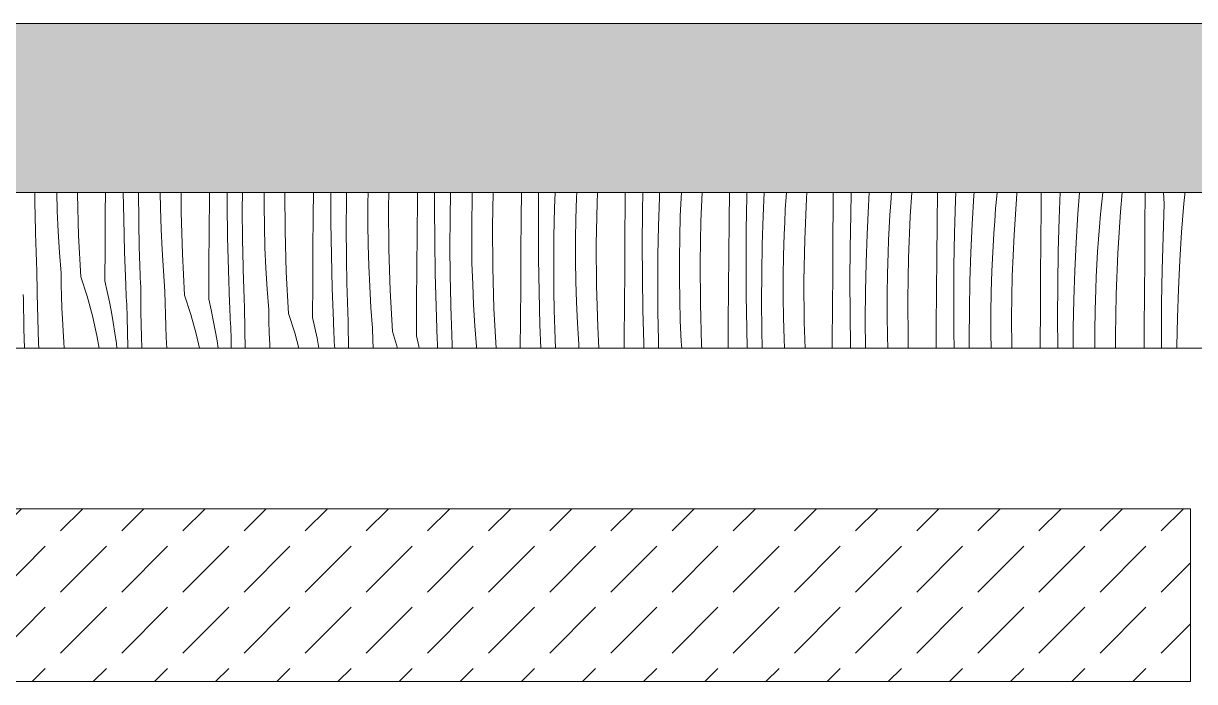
# Model space of a CAD drawing. Header units: millimetres. Extents: x -7826 to 55813, y 465 to 25965.
# Drawn here: x 38386 to 39740, y 20728 to 21489 of the extents above; entities that cross this region are included whole.
import ezdxf

# ---------------------------------------------------------------- set-up
doc = ezdxf.new("R2010")
doc.units = ezdxf.units.MM
doc.layers.add('2D Drafting - General2', color=251, linetype='Continuous', lineweight=15)
doc.layers.add('2D Drafting - General81', color=251, linetype='Continuous', lineweight=20)

# ---------------------------------------------------------------- blocks, each defined once
blk = doc.blocks.new('*X24')
at = {"layer": '2D Drafting - General81', "linetype": 'Continuous'}
for p, q in [((-60416.6, 69535.5), (-60416.7, 69546.6)), ((-60390.6, 69525.4), (-60391.2, 69546.6)), ((-60367.4, 69544.6), (-60367.4, 69546.6)), ((-60366, 69496.8), (-60367.4, 69544.6)), ((-60335.1, 69522.9), (-60334.9, 69546.6)), ((-60313.8, 69516.2), (-60314.3, 69546.6)), ((-60296.5, 69514.3), (-60296.8, 69546.6)), ((-60271.3, 69528.4), (-60271.5, 69546.6)), ((-60247.3, 69523.5), (-60247.5, 69546.6)), ((-60214.7, 69541), (-60214.7, 69546.6)), ((-60194.3, 69533.2), (-60194.4, 69546.6)), ((-60176.7, 69526.2), (-60176.6, 69546.6)), ((-60151.5, 69531.4), (-60151.5, 69546.6)), ((-60127.3, 69502.3), (-60127.5, 69546.6)), ((-60094.7, 69519.9), (-60094.5, 69546.6)), ((-60074.3, 69512), (-60074.4, 69546.6)), ((-60056.4, 69538.1), (-60056.2, 69546.6)), ((-60031.5, 69534.3), (-60031.3, 69546.6)), ((-60007.5, 69528.9), (-60007.2, 69546.6)), ((-59974.3, 69538), (-59974.2, 69546.6)), ((-59954.4, 69529), (-59954.3, 69546.6)), ((-59936.4, 69516.9), (-59935.8, 69546.6)), ((-59911, 69537.3), (-59910.8, 69546.6)), ((-59887.4, 69507.8), (-59886.7, 69546.6)), ((-59854.2, 69516.9), (-59854, 69546.6)), ((-59834.3, 69507.8), (-59834.1, 69546)), ((-59834.1, 69546), (-59834.1, 69546.6)), ((-59815.6, 69528.8), (-59815, 69546.6)), ((-59790.2, 69540.3), (-59790, 69546.6)), ((-59766.5, 69534.4), (-59766, 69546.6)), ((-59733.9, 69535.1), (-59733.8, 69546.6)), ((-59714, 69524.8), (-59713.6, 69546.6)), ((-59694.4, 69540.6), (-59694.2, 69546.6)), ((-59669.6, 69533.6), (-59668.9, 69546.6)), ((-59646.5, 69513.2), (-59645.1, 69546.6)), ((-59613.8, 69513.9), (-59613.5, 69546.6)), ((-59593.9, 69503.6), (-59593.3, 69541.8)), ((-59593.3, 69541.8), (-59593.2, 69546.6)), ((-59574.4, 69519.4), (-59573.1, 69546.6)), ((-59548.8, 69526.9), (-59547.9, 69541.4)), ((-59547.9, 69541.4), (-59547.5, 69546.6)), ((-59524.4, 69539.8), (-59524, 69546.6)), ((-59493.4, 69532.1), (-59493.3, 69546.6)), ((-59473.2, 69520.6), (-59472.5, 69546.6)), ((-59452.7, 69531.3), (-59451.8, 69546.6)), ((-59426.8, 69534.7), (-59425.9, 69546.6)), ((-59404.4, 69518.7), (-59402.6, 69546.6)), ((-59373.3, 69510.9), (-59373, 69546.6)), ((-59352.1, 69537.6), (-59351.8, 69546.6)), ((-59332.7, 69510.1), (-59330.7, 69543.1)), ((-59330.7, 69543.1), (-59330.4, 69546.6)), ((-59305.6, 69528), (-59304.3, 69542.5)), ((-59304.3, 69542.5), (-59303.9, 69546.6)), ((-59284.3, 69497.5), (-59281.2, 69545.2)), ((-59281.2, 69545.2), (-59281.1, 69546.6)), ((-59252.9, 69529.1), (-59252.8, 69546.6)), ((-59232.1, 69516.4), (-59230.9, 69546.6)), ((-59210.6, 69521.9), (-59208.7, 69546.6)), ((-59182.9, 69535.7), (-59181.7, 69546.6)), ((-59161.1, 69524), (-59159.1, 69546.6)), ((-59132.9, 69507.9), (-59132.5, 69546.6)), ((-59110.6, 69533.4), (-59111.5, 69546.6)), ((-59088.1, 69533.7), (-59086.9, 69544.4)), ((-59086.9, 69544.4), (-59086.8, 69546.6)), ((-60415.9, 69502.4), (-60416.6, 69535.5)), ((-60270.5, 69504.3), (-60271.3, 69528.4)), ((-60215, 69501.7), (-60214.7, 69541)), ((-60193.8, 69495), (-60194.3, 69533.2)), ((-60151.2, 69507.2), (-60151.5, 69531.4)), ((-60056.6, 69505), (-60056.4, 69538.1)), ((-60031.5, 69510.2), (-60031.5, 69534.3)), ((-60007.2, 69481.1), (-60007.5, 69528.9)), ((-59974.6, 69498.7), (-59974.3, 69538)), ((-59954.2, 69490.8), (-59954.4, 69529)), ((-59911.4, 69513.2), (-59911, 69537.3)), ((-59816.3, 69495.7), (-59815.6, 69528.8)), ((-59791, 69516.1), (-59790.2, 69540.3)), ((-59767.4, 69486.6), (-59766.5, 69534.4)), ((-59734.2, 69495.7), (-59733.9, 69535.1)), ((-59695.6, 69507.6), (-59694.4, 69540.6)), ((-59670.2, 69519.1), (-59669.6, 69533.6)), ((-59526.4, 69492.1), (-59524.4, 69539.8)), ((-59493.7, 69492.7), (-59493.4, 69532.1)), ((-59454.3, 69498.3), (-59452.7, 69531.3)), ((-59427.8, 69520.2), (-59426.8, 69534.7)), ((-59353.2, 69499.5), (-59352.1, 69537.6)), ((-59306.7, 69513.5), (-59305.6, 69528)), ((-59253.3, 69489.7), (-59252.9, 69529.1)), ((-59184.3, 69521.3), (-59182.9, 69535.7)), ((-59112, 69495.3), (-59110.6, 69533.4)), ((-59090.5, 69500.8), (-59088.1, 69533.7)), ((-60389.5, 69501.3), (-60390.6, 69525.4)), ((-60335.4, 69483.5), (-60335.1, 69522.9)), ((-60312.9, 69478.1), (-60313.8, 69516.2)), ((-60295.9, 69481.3), (-60296.5, 69514.3)), ((-60245.9, 69475.7), (-60247.3, 69523.5)), ((-60176.5, 69493.1), (-60176.7, 69526.2)), ((-60095, 69480.5), (-60094.7, 69519.9)), ((-59936.6, 69483.8), (-59936.4, 69516.9)), ((-59854.5, 69477.5), (-59854.2, 69516.9)), ((-59791.3, 69492), (-59791, 69516.1)), ((-59714.2, 69486.7), (-59714, 69524.8)), ((-59670.9, 69495), (-59670.2, 69519.1)), ((-59575.5, 69486.4), (-59574.4, 69519.4)), ((-59549.5, 69512.4), (-59548.8, 69526.9)), ((-59473.9, 69482.5), (-59473.2, 69520.6)), ((-59428.7, 69505.8), (-59427.8, 69520.2)), ((-59406.3, 69470.9), (-59404.4, 69518.7)), ((-59233.1, 69478.3), (-59232.1, 69516.4)), ((-59212.6, 69488.9), (-59210.6, 69521.9)), ((-59185.5, 69506.8), (-59184.3, 69521.3)), ((-59164.2, 69476.3), (-59161.1, 69524)), ((-60415.8, 69496.9), (-60415.9, 69502.4)), ((-60388.1, 69477.2), (-60389.5, 69501.3)), ((-60269.4, 69480.1), (-60270.5, 69504.3)), ((-60215.3, 69462.4), (-60215, 69501.7)), ((-60150.5, 69483.1), (-60151.2, 69507.2)), ((-60125.8, 69454.5), (-60127.3, 69502.3)), ((-60073.7, 69473.9), (-60074.3, 69512)), ((-60056.4, 69472), (-60056.6, 69505)), ((-60031.1, 69486), (-60031.5, 69510.2)), ((-59911.4, 69489), (-59911.4, 69513.2)), ((-59887.1, 69459.9), (-59887.4, 69507.8)), ((-59834.1, 69469.7), (-59834.3, 69507.8)), ((-59696.2, 69474.5), (-59695.6, 69507.6)), ((-59647.3, 69465.4), (-59646.5, 69513.2)), ((-59614.1, 69474.5), (-59613.8, 69513.9)), ((-59594.2, 69465.5), (-59593.9, 69503.6)), ((-59550.1, 69497.9), (-59549.5, 69512.4)), ((-59429.4, 69491.3), (-59428.7, 69505.8)), ((-59373.7, 69471.5), (-59373.3, 69510.9)), ((-59334.2, 69477.1), (-59332.7, 69510.1)), ((-59307.7, 69499.1), (-59306.7, 69513.5)), ((-59186.7, 69492.4), (-59185.5, 69506.8)), ((-59133.2, 69468.5), (-59132.9, 69507.9)), ((-59092.5, 69467.8), (-59090.5, 69500.8)), ((-60415.6, 69491.3), (-60415.8, 69496.9)), ((-60415.4, 69485.8), (-60415.6, 69491.3)), ((-60363.4, 69449.1), (-60366, 69496.8)), ((-60192.8, 69456.9), (-60193.8, 69495)), ((-60175.8, 69460.1), (-60176.5, 69493.1)), ((-59974.9, 69459.4), (-59974.6, 69498.7)), ((-59953.6, 69452.7), (-59954.2, 69490.8)), ((-59911.1, 69464.9), (-59911.4, 69489)), ((-59816.5, 69462.7), (-59816.3, 69495.7)), ((-59791.3, 69467.8), (-59791.3, 69492)), ((-59734.5, 69456.4), (-59734.2, 69495.7)), ((-59671.3, 69470.8), (-59670.9, 69495)), ((-59550.8, 69473.8), (-59550.1, 69497.9)), ((-59527.2, 69444.3), (-59526.4, 69492.1)), ((-59494, 69453.4), (-59493.7, 69492.7)), ((-59455.4, 69465.2), (-59454.3, 69498.3)), ((-59430, 69476.8), (-59429.4, 69491.3)), ((-59353.8, 69461.3), (-59353.2, 69499.5)), ((-59308.6, 69484.6), (-59307.7, 69499.1)), ((-59286.3, 69449.7), (-59284.3, 69497.5)), ((-59253.6, 69450.4), (-59253.3, 69489.7)), ((-59214.2, 69455.9), (-59212.6, 69488.9)), ((-59187.7, 69477.9), (-59186.7, 69492.4)), ((-59113, 69457.1), (-59112, 69495.3)), ((-60415.2, 69480.2), (-60415.4, 69485.8)), ((-60415, 69474.7), (-60415.2, 69480.2)), ((-60414.8, 69469.1), (-60415, 69474.7)), ((-60386.3, 69453.1), (-60388.1, 69477.2)), ((-60335.6, 69444.2), (-60335.4, 69483.5)), ((-60311.5, 69439.9), (-60312.9, 69478.1)), ((-60295.7, 69475.7), (-60295.9, 69481.3)), ((-60295.5, 69470.2), (-60295.7, 69475.7)), ((-60268, 69456), (-60269.4, 69480.1)), ((-60243.4, 69427.9), (-60245.9, 69475.7)), ((-60149.4, 69459), (-60150.5, 69483.1)), ((-60095.2, 69441.2), (-60095, 69480.5)), ((-60072.7, 69435.7), (-60073.7, 69473.9)), ((-60030.4, 69461.9), (-60031.1, 69486)), ((-60005.8, 69433.3), (-60007.2, 69481.1)), ((-59936.3, 69450.8), (-59936.6, 69483.8)), ((-59854.8, 69438.2), (-59854.5, 69477.5)), ((-59767.1, 69438.8), (-59767.4, 69486.6)), ((-59714.1, 69448.5), (-59714.2, 69486.7)), ((-59696.4, 69441.5), (-59696.2, 69474.5)), ((-59614.4, 69435.2), (-59614.1, 69474.5)), ((-59576.1, 69453.4), (-59575.5, 69486.4)), ((-59551.2, 69449.7), (-59550.8, 69473.8)), ((-59474.1, 69444.3), (-59473.9, 69482.5)), ((-59430.8, 69452.6), (-59430, 69476.8)), ((-59335.3, 69444.1), (-59334.2, 69477.1)), ((-59309.4, 69470.1), (-59308.6, 69484.6)), ((-59233.7, 69440.1), (-59233.1, 69478.3)), ((-59188.6, 69463.4), (-59187.7, 69477.9)), ((-59166.2, 69428.6), (-59164.2, 69476.3)), ((-60414.5, 69463.6), (-60414.8, 69469.1)), ((-60414.3, 69458.1), (-60414.5, 69463.6)), ((-60295.3, 69464.6), (-60295.5, 69470.2)), ((-60295.1, 69459.1), (-60295.3, 69464.6)), ((-60215.6, 69423), (-60215.3, 69462.4)), ((-60175.6, 69454.6), (-60175.8, 69460.1)), ((-60055.7, 69438.9), (-60056.4, 69472)), ((-60029.3, 69437.8), (-60030.4, 69461.9)), ((-59910.3, 69440.7), (-59911.1, 69464.9)), ((-59833.6, 69431.5), (-59834.1, 69469.7)), ((-59816.3, 69429.6), (-59816.5, 69462.7)), ((-59791, 69443.7), (-59791.3, 69467.8)), ((-59671.3, 69446.7), (-59671.3, 69470.8)), ((-59647, 69417.6), (-59647.3, 69465.4)), ((-59594, 69427.3), (-59594.2, 69465.5)), ((-59456.1, 69432.2), (-59455.4, 69465.2)), ((-59407.2, 69423.1), (-59406.3, 69470.9)), ((-59374, 69432.2), (-59373.7, 69471.5)), ((-59354, 69423.1), (-59353.8, 69461.3)), ((-59310, 69455.6), (-59309.4, 69470.1)), ((-59189.3, 69448.9), (-59188.6, 69463.4)), ((-59133.5, 69429.2), (-59133.2, 69468.5)), ((-59094.1, 69434.8), (-59092.5, 69467.8)), ((-60414, 69429.5), (-60414.3, 69458.1)), ((-60386, 69439.8), (-60386.3, 69453.1)), ((-60363.4, 69449.1), (-60356.2, 69426.7)), ((-60294.9, 69453.5), (-60295.1, 69459.1)), ((-60294.7, 69448), (-60294.9, 69453.5)), ((-60294.5, 69442.4), (-60294.7, 69448)), ((-60266.2, 69431.9), (-60268, 69456)), ((-60191.4, 69418.8), (-60192.8, 69456.9)), ((-60175.5, 69449), (-60175.6, 69454.6)), ((-60175.3, 69443.5), (-60175.5, 69449)), ((-60147.9, 69434.9), (-60149.4, 69459)), ((-60123.3, 69406.7), (-60125.8, 69454.5)), ((-59975.2, 69420), (-59974.9, 69459.4)), ((-59952.7, 69414.5), (-59953.6, 69452.7)), ((-59935.6, 69417.8), (-59936.3, 69450.8)), ((-59885.7, 69412.2), (-59887.1, 69459.9)), ((-59734.8, 69417), (-59734.5, 69456.4)), ((-59713.5, 69410.3), (-59714.1, 69448.5)), ((-59670.9, 69422.5), (-59671.3, 69446.7)), ((-59576.4, 69420.3), (-59576.1, 69453.4)), ((-59551.2, 69425.5), (-59551.2, 69449.7)), ((-59494.3, 69414), (-59494, 69453.4)), ((-59431.1, 69428.5), (-59430.8, 69452.6)), ((-59310.7, 69431.5), (-59310, 69455.6)), ((-59287.1, 69401.9), (-59286.3, 69449.7)), ((-59253.9, 69411), (-59253.6, 69450.4)), ((-59215.3, 69422.9), (-59214.2, 69455.9)), ((-59189.9, 69434.4), (-59189.3, 69448.9)), ((-59113.7, 69419), (-59113, 69457.1)), ((-60385.6, 69426.5), (-60386, 69439.8)), ((-60335.6, 69444.2), (-60332.9, 69432.2)), ((-60311.3, 69435.3), (-60311.5, 69439.9)), ((-60311.1, 69430.6), (-60311.3, 69435.3)), ((-60294.2, 69436.9), (-60294.5, 69442.4)), ((-60293.9, 69408.3), (-60294.2, 69436.9)), ((-60175.1, 69437.9), (-60175.3, 69443.5)), ((-60174.9, 69432.4), (-60175.1, 69437.9)), ((-60146.1, 69410.8), (-60147.9, 69434.9)), ((-60095.5, 69401.8), (-60095.2, 69441.2)), ((-60071.3, 69397.6), (-60072.7, 69435.7)), ((-60055.6, 69433.4), (-60055.7, 69438.9)), ((-60055.4, 69427.8), (-60055.6, 69433.4)), ((-60027.9, 69413.7), (-60029.3, 69437.8)), ((-60003.2, 69385.6), (-60005.8, 69433.3)), ((-59909.2, 69416.6), (-59910.3, 69440.7)), ((-59855.1, 69398.8), (-59854.8, 69438.2)), ((-59790.3, 69419.6), (-59791, 69443.7)), ((-59765.6, 69391), (-59767.1, 69438.8)), ((-59696.2, 69408.5), (-59696.4, 69441.5)), ((-59614.7, 69395.8), (-59614.4, 69435.2)), ((-59526.9, 69396.4), (-59527.2, 69444.3)), ((-59473.9, 69406.2), (-59474.1, 69444.3)), ((-59336, 69411), (-59335.3, 69444.1)), ((-59234, 69402), (-59233.7, 69440.1)), ((-59190.6, 69410.3), (-59189.9, 69434.4)), ((-59095.2, 69401.7), (-59094.1, 69434.8)), ((-60429.8, 69423.7), (-60430, 69428.4)), ((-60429.2, 69388.8), (-60429.8, 69423.7)), ((-60413.3, 69400.9), (-60414, 69429.5)), ((-60385.2, 69413.2), (-60385.6, 69426.5)), ((-60356.2, 69426.7), (-60350, 69404)), ((-60332.9, 69432.2), (-60330.4, 69420.2)), ((-60330.4, 69420.2), (-60328.1, 69408.2)), ((-60310.9, 69425.9), (-60311.1, 69430.6)), ((-60310.7, 69421.2), (-60310.9, 69425.9)), ((-60310.4, 69416.6), (-60310.7, 69421.2)), ((-60265.9, 69418.6), (-60266.2, 69431.9)), ((-60243.4, 69427.9), (-60236.1, 69405.5)), ((-60215.6, 69423), (-60212.8, 69411)), ((-60174.6, 69426.8), (-60174.9, 69432.4)), ((-60174.4, 69421.3), (-60174.6, 69426.8)), ((-60174.2, 69415.7), (-60174.4, 69421.3)), ((-60055.2, 69422.3), (-60055.4, 69427.8)), ((-60055, 69416.7), (-60055.2, 69422.3)), ((-59975.4, 69380.7), (-59975.2, 69420)), ((-59832.6, 69393.4), (-59833.6, 69431.5)), ((-59815.6, 69396.6), (-59816.3, 69429.6)), ((-59789.2, 69395.4), (-59790.3, 69419.6)), ((-59670.2, 69398.4), (-59670.9, 69422.5)), ((-59593.4, 69389.2), (-59594, 69427.3)), ((-59576.1, 69387.3), (-59576.4, 69420.3)), ((-59550.8, 69401.4), (-59551.2, 69425.5)), ((-59456.3, 69399.2), (-59456.1, 69432.2)), ((-59431.1, 69404.3), (-59431.1, 69428.5)), ((-59406.9, 69375.3), (-59407.2, 69423.1)), ((-59374.3, 69392.8), (-59374, 69432.2)), ((-59353.9, 69385), (-59354, 69423.1)), ((-59311.1, 69407.3), (-59310.7, 69431.5)), ((-59215.9, 69389.9), (-59215.3, 69422.9)), ((-59167, 69380.7), (-59166.2, 69428.6)), ((-59133.8, 69389.9), (-59133.5, 69429.2)), ((-60384.6, 69399.9), (-60385.2, 69413.2)), ((-60328.1, 69408.2), (-60326, 69396.1)), ((-60310.2, 69411.9), (-60310.4, 69416.6)), ((-60310, 69407.2), (-60310.2, 69411.9)), ((-60309.7, 69402.5), (-60310, 69407.2)), ((-60293.2, 69379.7), (-60293.9, 69408.3)), ((-60265.6, 69405.3), (-60265.9, 69418.6)), ((-60212.8, 69411), (-60210.3, 69399)), ((-60191.2, 69414.1), (-60191.4, 69418.8)), ((-60191, 69409.4), (-60191.2, 69414.1)), ((-60190.8, 69404.7), (-60191, 69409.4)), ((-60173.8, 69387.1), (-60174.2, 69415.7)), ((-60145.9, 69397.5), (-60146.1, 69410.8)), ((-60123.3, 69406.7), (-60116.1, 69384.4)), ((-60054.8, 69411.2), (-60055, 69416.7)), ((-60054.6, 69405.6), (-60054.8, 69411.2)), ((-60026.1, 69389.6), (-60027.9, 69413.7)), ((-59951.3, 69376.4), (-59952.7, 69414.5)), ((-59935.5, 69412.2), (-59935.6, 69417.8)), ((-59935.3, 69406.7), (-59935.5, 69412.2)), ((-59935.1, 69401.1), (-59935.3, 69406.7)), ((-59907.8, 69392.5), (-59909.2, 69416.6)), ((-59883.3, 69366.6), (-59885.7, 69412.2)), ((-59735, 69377.7), (-59734.8, 69417)), ((-59712.5, 69372.2), (-59713.5, 69410.3)), ((-59695.5, 69375.4), (-59696.2, 69408.5)), ((-59645.6, 69369.8), (-59647, 69417.6)), ((-59494.6, 69374.7), (-59494.3, 69414)), ((-59473.4, 69368), (-59473.9, 69406.2)), ((-59336.2, 69378), (-59336, 69411)), ((-59311.1, 69383.2), (-59311.1, 69407.3)), ((-59254.2, 69371.7), (-59253.9, 69411)), ((-59191, 69386.1), (-59190.6, 69410.3)), ((-59113.9, 69380.8), (-59113.7, 69419)), ((-60412.3, 69372.3), (-60413.3, 69400.9)), ((-60384, 69386.6), (-60384.6, 69399.9)), ((-60350, 69404), (-60344.8, 69381.1)), ((-60326, 69396.1), (-60324, 69384)), ((-60309.2, 69367.6), (-60309.7, 69402.5)), ((-60265.1, 69392), (-60265.6, 69405.3)), ((-60236.1, 69405.5), (-60229.9, 69382.9)), ((-60210.3, 69399), (-60208, 69387)), ((-60190.6, 69400.1), (-60190.8, 69404.7)), ((-60190.4, 69395.4), (-60190.6, 69400.1)), ((-60190.1, 69390.7), (-60190.4, 69395.4)), ((-60145.5, 69384.1), (-60145.9, 69397.5)), ((-60095.5, 69401.8), (-60092.8, 69389.9)), ((-60071.1, 69392.9), (-60071.3, 69397.6)), ((-60070.9, 69388.2), (-60071.1, 69392.9)), ((-60054.3, 69400.1), (-60054.6, 69405.6)), ((-60054.1, 69394.5), (-60054.3, 69400.1)), ((-60053.8, 69366.6), (-60054.1, 69394.5)), ((-59934.9, 69395.6), (-59935.1, 69401.1)), ((-59934.7, 69390), (-59934.9, 69395.6)), ((-59906, 69368.4), (-59907.8, 69392.5)), ((-59855.3, 69366.6), (-59855.1, 69398.8)), ((-59831.6, 69366.6), (-59832.6, 69393.4)), ((-59815.4, 69391), (-59815.6, 69396.6)), ((-59787.7, 69371.3), (-59789.2, 69395.4)), ((-59669.1, 69374.3), (-59670.2, 69398.4)), ((-59614.9, 69366.6), (-59614.7, 69395.8)), ((-59550.1, 69377.2), (-59550.8, 69401.4)), ((-59526, 69366.6), (-59526.9, 69396.4)), ((-59456.1, 69366.6), (-59456.3, 69399.2)), ((-59430.8, 69380.2), (-59431.1, 69404.3)), ((-59374.5, 69366.6), (-59374.3, 69392.8)), ((-59286.9, 69366.6), (-59287.1, 69401.9)), ((-59233.8, 69366.6), (-59234, 69402)), ((-59095.9, 69368.7), (-59095.2, 69401.7)), ((-60428.7, 69366.6), (-60429.2, 69388.8)), ((-60383.2, 69373.3), (-60384, 69386.6)), ((-60344.8, 69381.1), (-60342.1, 69366.6)), ((-60324, 69384), (-60322.3, 69371.8)), ((-60292.7, 69366.6), (-60293.2, 69379.7)), ((-60264.6, 69378.7), (-60265.1, 69392)), ((-60229.9, 69382.9), (-60226.2, 69366.6)), ((-60208, 69387), (-60205.9, 69374.9)), ((-60189.9, 69386), (-60190.1, 69390.7)), ((-60189.7, 69381.4), (-60189.9, 69386)), ((-60189.4, 69366.6), (-60189.7, 69381.4)), ((-60173.3, 69366.6), (-60173.8, 69387.1)), ((-60145, 69370.8), (-60145.5, 69384.1)), ((-60116.1, 69384.4), (-60111.2, 69366.6)), ((-60092.8, 69389.9), (-60090.3, 69377.9)), ((-60070.7, 69383.6), (-60070.9, 69388.2)), ((-60070.5, 69378.9), (-60070.7, 69383.6)), ((-60070.3, 69374.2), (-60070.5, 69378.9)), ((-60025.8, 69376.3), (-60026.1, 69389.6)), ((-60003.2, 69385.6), (-59997.1, 69366.6)), ((-59975.4, 69380.7), (-59972.7, 69368.7)), ((-59934.5, 69384.5), (-59934.7, 69390)), ((-59934.3, 69378.9), (-59934.5, 69384.5)), ((-59934, 69373.4), (-59934.3, 69378.9)), ((-59815.3, 69385.5), (-59815.4, 69391)), ((-59815.1, 69379.9), (-59815.3, 69385.5)), ((-59814.9, 69374.4), (-59815.1, 69379.9)), ((-59764.3, 69366.6), (-59765.6, 69391)), ((-59592.9, 69366.6), (-59593.4, 69389.2)), ((-59575.7, 69366.6), (-59576.1, 69387.3)), ((-59430.4, 69366.6), (-59430.8, 69380.2)), ((-59353.6, 69366.6), (-59353.9, 69385)), ((-59310.8, 69366.6), (-59311.1, 69383.2)), ((-59216.1, 69366.6), (-59215.9, 69389.9)), ((-59191, 69366.6), (-59191, 69386.1)), ((-59166.9, 69366.6), (-59167, 69380.7)), ((-59134, 69366.6), (-59133.8, 69389.9)), ((-59113.8, 69366.6), (-59113.9, 69380.8)), ((-60412, 69366.6), (-60412.3, 69372.3)), ((-60382.8, 69366.6), (-60383.2, 69373.3)), ((-60322.3, 69371.8), (-60321.7, 69366.6)), ((-60309.1, 69366.6), (-60309.2, 69367.6)), ((-60264, 69366.6), (-60264.6, 69378.7)), ((-60205.9, 69374.9), (-60204.6, 69366.6)), ((-60144.9, 69366.6), (-60145, 69370.8)), ((-60090.3, 69377.9), (-60088.1, 69366.6)), ((-60070.1, 69369.5), (-60070.3, 69374.2)), ((-60069.9, 69366.6), (-60070.1, 69369.5)), ((-60025.5, 69366.6), (-60025.8, 69376.3)), ((-59972.7, 69368.7), (-59972.3, 69366.6)), ((-59951.1, 69371.7), (-59951.3, 69376.4)), ((-59950.9, 69367.1), (-59951.1, 69371.7)), ((-59950.9, 69366.6), (-59950.9, 69367.1)), ((-59933.9, 69366.6), (-59934, 69373.4)), ((-59905.9, 69366.6), (-59906, 69368.4)), ((-59814.7, 69368.8), (-59814.9, 69374.4)), ((-59814.6, 69366.6), (-59814.7, 69368.8)), ((-59787.4, 69366.6), (-59787.7, 69371.3)), ((-59735.1, 69366.6), (-59735, 69377.7)), ((-59712.3, 69366.6), (-59712.5, 69372.2)), ((-59695.4, 69369.9), (-59695.5, 69375.4)), ((-59695.3, 69366.6), (-59695.4, 69369.9)), ((-59668.6, 69366.6), (-59669.1, 69374.3)), ((-59645.4, 69366.6), (-59645.6, 69369.8)), ((-59549.6, 69366.6), (-59550.1, 69377.2)), ((-59494.7, 69366.6), (-59494.6, 69374.7)), ((-59473.3, 69366.6), (-59473.4, 69368)), ((-59406.6, 69366.6), (-59406.9, 69375.3)), ((-59336.1, 69366.6), (-59336.2, 69378)), ((-59254.2, 69366.6), (-59254.2, 69371.7)), ((-59095.9, 69366.6), (-59095.9, 69368.7))]:
    blk.add_line(p, q, dxfattribs=at)
blk = doc.blocks.new('Wype_nienie_26')
at = {"layer": '2D Drafting - General2', "linetype": 'Continuous'}
for p, q in [((-55900.3, 69546.6), (-72935.9, 69546.6)), ((-72935.9, 69366.6), (-55900.3, 69366.6))]:
    blk.add_line(p, q, dxfattribs=at)
at = {"layer": '2D Drafting - General81', "linetype": 'Continuous'}
blk.add_blockref('*X24', (0, 0), dxfattribs=at)

msp = doc.modelspace()

# ---------------------------------------------------------------- hatches: boundary and pattern name
at = {"layer": '2D Drafting - General81', "linetype": 'Continuous'}
h = msp.add_hatch(dxfattribs=at)
h.set_pattern_fill('SOLID___DASHED', color=256, style=0, pattern_type=2)
h.set_pattern_definition([(45, (98815.82, -48252.71), (-70.71068, 70.71068), []), (45, (98780.46, -48217.35), (-70.71068, 70.71068), [75, -25])])
h.paths.add_polyline_path([(42915.51, 21293.88), (42915.51, 21489.43), (25880.53, 21489.43), (25879.94, 21293.88)], flags=0)
h = msp.add_hatch(dxfattribs=at)
h.set_pattern_fill('BETON', color=256, style=0, pattern_type=2)
h.set_pattern_definition([(45, (98815.82, -48252.71), (-70.71068, 70.71068), [75, -25]), (45, (98815.82, -48182), (-70.71068, 70.71068), [75, -25])])
h.paths.add_polyline_path([(39735.64, 20728.1), (39735.64, 20928.1), (33754.22, 20928.1), (33754.22, 20728.1)], flags=0)

# ---------------------------------------------------------------- linework, layer by layer
at = {"layer": '2D Drafting - General2', "linetype": 'Continuous'}
msp.add_line((39724.92, 20728.19), (27765.64, 20728.19), dxfattribs=at)
at = {"layer": '2D Drafting - General2', "linetype": 'Continuous', "flags": 128}
for points in [[(42915.51, 21293.88), (42915.51, 21489.43), (25880.53, 21489.43), (25879.94, 21293.88)], [(39735.64, 20728.1), (39735.64, 20928.1), (33754.22, 20928.1), (33754.22, 20728.1)]]:
    msp.add_lwpolyline(points, close=True, dxfattribs=at)

# ---------------------------------------------------------------- block references
at = {"layer": '2D Drafting - General81', "linetype": 'Continuous'}
msp.add_blockref('Wype_nienie_26', (98815.82, -48252.71), dxfattribs=at)

doc.saveas('drawing.dxf')
